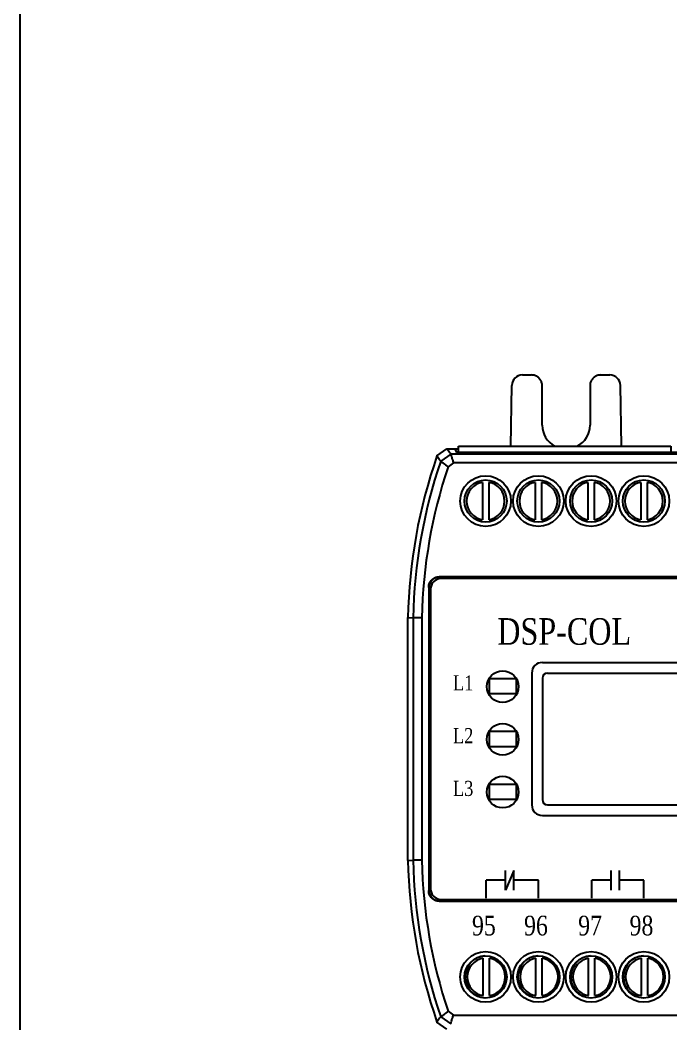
# Model space of a CAD drawing. Header units: millimetres. Extents: x 25 to 865, y 25 to 606.
# Drawn here: x 25.4 to 87, y 215.8 to 311 of the extents above; entities that cross this region are included whole.
import ezdxf
from ezdxf.enums import TextEntityAlignment as Align

# ---------------------------------------------------------------- set-up
doc = ezdxf.new("R2010")
doc.units = ezdxf.units.MM
for name, color, linetype in [('02___PRT_ALL_AXES', 7, 'Continuous'), ('03___PRT_ALL_CURVES', 7, 'Continuous'), ('40', 4, 'Continuous'), ('도면층1', 7, 'Continuous')]:
    doc.layers.add(name, color=color, linetype=linetype)
doc.styles.add('SS', font='batang.ttc', dxfattribs={"width": 0.8})

msp = doc.modelspace()

# ---------------------------------------------------------------- linework, layer by layer
at = {"color": 7, "linetype": 'Continuous'}
for p, q in [((72.96, 277.322), (73.837, 277.322)), ((80.372, 277.322), (81.25, 277.322)), ((71.859, 270.572), (71.96, 276.339)), ((74.837, 272.572), (74.837, 276.322)), ((79.372, 276.322), (79.372, 272.572)), ((82.35, 270.572), (82.25, 276.339)), ((64.866, 269.651), (65.81, 270.322)), ((65.81, 270.322), (66.915, 270.322)), ((66.556, 270.322), (66.725, 269.983)), ((66.915, 270.572), (87.04, 270.572)), ((66.915, 269.983), (66.915, 270.572)), ((87.04, 270.572), (87.04, 269.983)), ((66.164, 269.826), (65.218, 269.148)), ((138.046, 269.826), (66.164, 269.826)), ((137.484, 269.983), (66.725, 269.983)), ((66.43, 268.998), (65.917, 268.63)), ((137.78, 268.998), (66.43, 268.998)), ((69.177, 267.147), (69.177, 263.597)), ((69.777, 267.147), (69.777, 263.597)), ((74.177, 267.147), (74.177, 263.597)), ((74.777, 267.147), (74.777, 263.597)), ((79.177, 267.147), (79.177, 263.597)), ((79.777, 267.147), (79.777, 263.597)), ((84.177, 267.147), (84.177, 263.597)), ((84.777, 267.147), (84.777, 263.597)), ((139.129, 258.196), (65.08, 258.196)), ((65.08, 258.196), (65.105, 258.172)), ((139.105, 258.172), (65.105, 258.172)), ((138.955, 258.022), (65.255, 258.022)), ((64.08, 257.196), (64.08, 228.447)), ((64.08, 257.196), (64.105, 257.172)), ((64.105, 257.172), (64.105, 228.472)), ((64.255, 257.022), (64.255, 228.622)), ((62.105, 231.322), (62.105, 254.322)), ((62.105, 254.322), (62.601, 254.316)), ((62.601, 254.316), (62.601, 231.327)), ((63.429, 254.316), (62.601, 254.316)), ((63.429, 254.301), (63.429, 231.343)), ((62.105, 231.322), (62.601, 231.327)), ((63.429, 231.327), (62.601, 231.327)), ((71.373, 228.502), (71.373, 230.371)), ((72.153, 228.502), (72.153, 230.371)), ((81.373, 228.502), (81.373, 230.371)), ((82.153, 228.502), (82.153, 230.371)), ((69.542, 227.738), (69.542, 229.437)), ((74.477, 227.738), (74.477, 229.437)), ((79.542, 227.738), (79.542, 229.437)), ((84.477, 227.738), (84.477, 229.437)), ((64.08, 228.447), (64.105, 228.472)), ((65.08, 227.447), (65.105, 227.472)), ((65.08, 227.447), (139.129, 227.447)), ((65.105, 227.472), (139.105, 227.472)), ((65.255, 227.622), (138.955, 227.622)), ((69.242, 218.497), (69.242, 222.047)), ((69.842, 218.497), (69.842, 222.047)), ((74.242, 218.497), (74.242, 222.047)), ((74.842, 218.497), (74.842, 222.047)), ((79.242, 218.497), (79.242, 222.047)), ((79.842, 218.497), (79.842, 222.047)), ((84.242, 218.497), (84.242, 222.047)), ((84.842, 218.497), (84.842, 222.047)), ((65.917, 217.013), (66.43, 216.646)), ((65.81, 215.322), (64.866, 215.993)), ((65.218, 216.496), (66.164, 215.818)), ((66.43, 216.646), (137.78, 216.646))]:
    msp.add_line(p, q, dxfattribs=at)
for p, q in [((72.153, 230.371), (71.373, 228.502)), ((71.373, 229.437), (69.542, 229.437)), ((74.477, 229.437), (72.153, 229.437)), ((81.373, 229.437), (79.542, 229.437)), ((84.477, 229.437), (82.153, 229.437))]:
    msp.add_line(p, q)
msp.add_lwpolyline([(25.35, 605.717), (865.266, 605.717), (865.266, 24.679), (25.35, 24.679)], close=True)
for centre, radius in [((69.477, 265.372), 2.4), ((69.477, 265.372), 2), ((74.477, 265.372), 2.4), ((74.477, 265.372), 2), ((79.477, 265.372), 2.4), ((79.477, 265.372), 2), ((84.477, 265.372), 2.4), ((84.477, 265.372), 2), ((69.477, 220.272), 2.4), ((74.477, 220.272), 2.4), ((79.477, 220.272), 2.4), ((84.477, 220.272), 2.4), ((69.477, 220.272), 2), ((74.477, 220.272), 2), ((79.477, 220.272), 2), ((84.477, 220.272), 2)]:
    msp.add_circle(centre, radius, dxfattribs=at)
for centre, radius, start, end in [((72.96, 276.322), 1, 90, 179), ((81.25, 276.322), 1, 1, 90), ((77.105, 272.572), 2.267, 180, 242.3898), ((77.105, 272.572), 2.267, 297.6102, 0), ((112.093, 253.23), 50, 160.82791, 178.74912), ((112.093, 253.23), 49.504, 161.24388, 178.74287), ((112.093, 253.23), 48.677, 161.5561, 178.73961), ((69.477, 265.372), 1.8, 99.59407, 260.40593), ((69.477, 265.372), 1.8, 279.59407, 80.40593), ((74.477, 265.372), 1.8, 99.59407, 260.40593), ((74.477, 265.372), 1.8, 279.59407, 80.40593), ((79.477, 265.372), 1.8, 99.59407, 260.40593), ((79.477, 265.372), 1.8, 279.59407, 80.40593), ((84.477, 265.372), 1.8, 99.59407, 260.40593), ((84.477, 265.372), 1.8, 279.59407, 80.40593), ((65.255, 257.022), 1, 90, 180), ((112.093, 232.413), 50, 181.25088, 199.17209), ((112.093, 232.413), 49.504, 181.25713, 198.75612), ((112.093, 232.413), 48.677, 181.26039, 198.4439), ((65.255, 228.622), 1, 180, 270), ((69.542, 220.272), 1.8, 99.59407, 260.40593), ((69.542, 220.272), 1.8, 279.59407, 80.40593), ((74.542, 220.272), 1.8, 99.59407, 260.40593), ((74.542, 220.272), 1.8, 279.59407, 80.40593), ((79.542, 220.272), 1.8, 99.59407, 260.40593), ((79.542, 220.272), 1.8, 279.59407, 80.40593), ((84.542, 220.272), 1.8, 99.59407, 260.40593), ((84.542, 220.272), 1.8, 279.59407, 80.40593)]:
    msp.add_arc(centre, radius, start, end, dxfattribs=at)
for points, knots in [([(74.837, 276.322), (74.837, 276.426), (74.804, 276.636), (74.66, 276.919), (74.435, 277.144), (74.152, 277.289), (73.942, 277.322), (73.837, 277.322)], [0, 0, 0, 0, 0.312844, 0.625707, 0.9386, 1.251523, 1.564464, 1.564464, 1.564464, 1.564464]), ([(80.372, 277.322), (80.268, 277.322), (80.058, 277.289), (79.775, 277.144), (79.55, 276.919), (79.405, 276.636), (79.372, 276.426), (79.372, 276.322)], [0, 0, 0, 0, 0.312941, 0.625864, 0.938757, 1.25162, 1.564464, 1.564464, 1.564464, 1.564464]), ([(66.164, 269.826), (66.129, 269.874), (66.052, 269.982), (65.934, 270.148), (65.851, 270.264), (65.81, 270.322)], [0, 0, 0, 0, 0.1789919, 0.3978668, 0.6092519, 0.6092519, 0.6092519, 0.6092519]), ([(65.218, 269.148), (65.183, 269.197), (65.106, 269.306), (64.989, 269.474), (64.907, 269.592), (64.866, 269.651)], [0, 0, 0, 0, 0.1802478, 0.400648, 0.6134957, 0.6134957, 0.6134957, 0.6134957]), ([(66.164, 269.826), (66.194, 269.737), (66.239, 269.551), (66.338, 269.278), (66.399, 269.092), (66.43, 268.998)], [0, 0, 0, 0, 0.2828701, 0.5732651, 0.8697537, 0.8697537, 0.8697537, 0.8697537]), ([(65.217, 269.148), (65.292, 269.091), (65.454, 268.988), (65.681, 268.807), (65.838, 268.69), (65.917, 268.631)], [0, 0, 0, 0, 0.2824675, 0.5729897, 0.8701168, 0.8701168, 0.8701168, 0.8701168]), ([(64.08, 257.196), (64.08, 257.301), (64.114, 257.511), (64.258, 257.794), (64.483, 258.019), (64.766, 258.163), (64.976, 258.196), (65.08, 258.196)], [0, 0, 0, 0, 0.31286, 0.625669, 0.938459, 1.251268, 1.564128, 1.564128, 1.564128, 1.564128]), ([(65.105, 258.172), (65, 258.172), (64.79, 258.139), (64.507, 257.994), (64.282, 257.769), (64.138, 257.486), (64.105, 257.276), (64.105, 257.172)], [0, 0, 0, 0, 0.31286, 0.625669, 0.938459, 1.251268, 1.564128, 1.564128, 1.564128, 1.564128]), ([(65.08, 227.447), (64.976, 227.447), (64.766, 227.481), (64.483, 227.625), (64.258, 227.85), (64.114, 228.133), (64.08, 228.343), (64.08, 228.447)], [0, 0, 0, 0, 0.31286, 0.625669, 0.938459, 1.251268, 1.564128, 1.564128, 1.564128, 1.564128]), ([(64.105, 228.472), (64.105, 228.367), (64.138, 228.157), (64.282, 227.874), (64.507, 227.649), (64.79, 227.505), (65, 227.472), (65.105, 227.472)], [0, 0, 0, 0, 0.31286, 0.625669, 0.938459, 1.251268, 1.564128, 1.564128, 1.564128, 1.564128]), ([(65.217, 216.496), (65.292, 216.553), (65.454, 216.656), (65.681, 216.837), (65.838, 216.953), (65.917, 217.013)], [0, 0, 0, 0, 0.282463, 0.5729852, 0.8701168, 0.8701168, 0.8701168, 0.8701168]), ([(65.218, 216.496), (65.183, 216.447), (65.107, 216.338), (64.99, 216.17), (64.907, 216.051), (64.866, 215.993)], [0, 0, 0, 0, 0.1794589, 0.3998599, 0.6134957, 0.6134957, 0.6134957, 0.6134957]), ([(66.164, 215.818), (66.194, 215.907), (66.239, 216.093), (66.338, 216.366), (66.399, 216.552), (66.43, 216.646)], [0, 0, 0, 0, 0.2828747, 0.5732697, 0.8697537, 0.8697537, 0.8697537, 0.8697537])]:
    msp.add_open_spline(points, degree=3, knots=knots, dxfattribs=at)
at = {"layer": '02___PRT_ALL_AXES', "color": 7, "linetype": 'Continuous'}
for centre in [(69.542, 220.272), (74.542, 220.272), (79.542, 220.272), (84.542, 220.272)]:
    msp.add_arc(centre, 2, 93.69703, 266.30815, dxfattribs=at)
at = {"layer": '03___PRT_ALL_CURVES', "color": 8}
for p, q in [((74.855, 250.072), (111.355, 250.072)), ((73.855, 249.072), (73.855, 236.572)), ((74.855, 248.572), (74.855, 237.072)), ((75.355, 249.072), (110.855, 249.072)), ((75.355, 236.572), (110.855, 236.572)), ((74.855, 235.572), (111.355, 235.572))]:
    msp.add_line(p, q, dxfattribs=at)
at = {"layer": '03___PRT_ALL_CURVES', "color": 4, "linetype": 'Continuous'}
for p, q in [((69.805, 248.522), (69.805, 247.122)), ((72.405, 248.522), (69.805, 248.522)), ((72.405, 247.122), (72.405, 248.522)), ((69.805, 247.122), (72.405, 247.122)), ((69.805, 243.522), (69.805, 242.122)), ((72.405, 243.522), (69.805, 243.522)), ((72.405, 242.122), (72.405, 243.522)), ((69.805, 242.122), (72.405, 242.122)), ((72.405, 238.522), (69.805, 238.522)), ((69.805, 238.522), (69.805, 237.122)), ((72.405, 237.122), (72.405, 238.522)), ((69.805, 237.122), (72.405, 237.122))]:
    msp.add_line(p, q, dxfattribs=at)
at = {"layer": '03___PRT_ALL_CURVES', "color": 8}
for centre, radius, start, end in [((74.855, 249.072), 1, 90, 180), ((75.355, 248.572), 0.5, 90, 180), ((75.355, 237.072), 0.5, 180, 270), ((74.855, 236.572), 1, 180, 270)]:
    msp.add_arc(centre, radius, start, end, dxfattribs=at)
at = {"layer": '도면층1'}
for centre in [(71.104, 247.785), (71.104, 242.785), (71.104, 237.785)]:
    msp.add_circle(centre, 1.5, dxfattribs=at)

# ---------------------------------------------------------------- texts
at = {"color": 7, "linetype": 'Continuous', "style": 'SS', "width": 0.8}
msp.add_text('DSP-COL', height=2.52, dxfattribs=at).set_placement((70.579, 251.756))
at = {"layer": '40', "color": 0, "style": 'SS', "width": 0.8}
for s, height, p in [('L1', 1.4352, (67.35, 247.422)), ('L2', 1.4352, (67.35, 242.422)), ('L3', 1.4352, (67.35, 237.422)), ('95', 1.8658, (69.314, 224.207)), ('96', 1.8658, (74.249, 224.207)), ('97', 1.8658, (79.379, 224.207)), ('98', 1.8658, (84.249, 224.207))]:
    msp.add_text(s, height=height, dxfattribs=at).set_placement(p, align=Align.CENTER)

doc.saveas('drawing.dxf')
